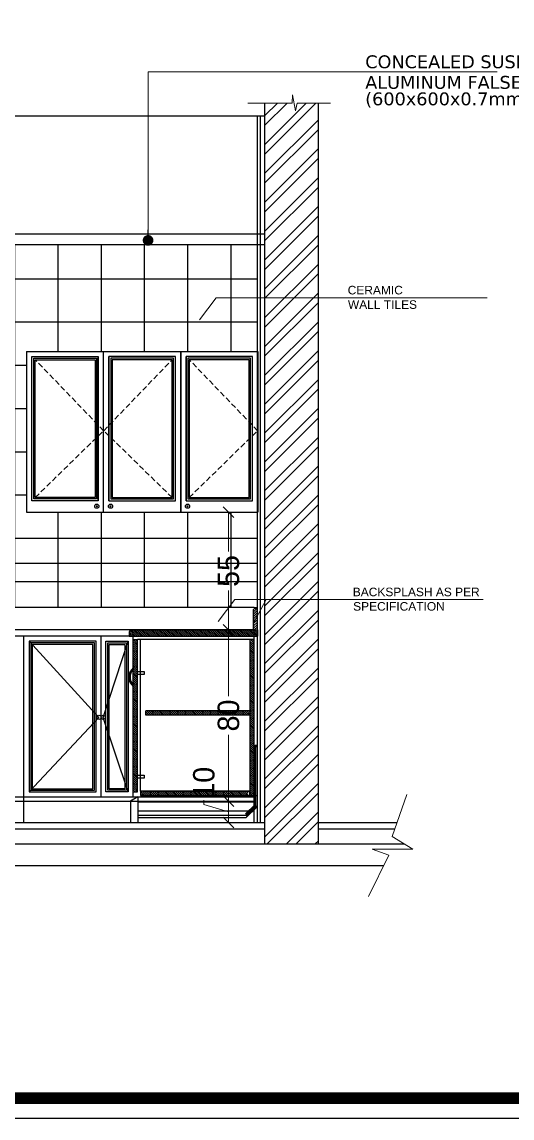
# Model space of a CAD drawing. Header units: centimetres. Extents: x 7997 to 116674, y 1017 to 13844.
# Drawn here: x 53832 to 54061, y 9562 to 10074 of the extents above; entities that cross this region are included whole.
import ezdxf

# ---------------------------------------------------------------- set-up
doc = ezdxf.new("R2010")
doc.units = ezdxf.units.CM
doc.header["$LTSCALE"] = 200
doc.header["$PDMODE"] = 2
doc.linetypes.add('A-106-Typical Floor Plan$0$HIDDEN', pattern=[0.375, 0.25, -0.125])
doc.linetypes.add('HIDDEN', pattern=[0.375, 0.25, -0.125])
for name, color, linetype in [('AEL-LINE-FACADE 1', 1, 'Continuous'), ('AFP-HATCH-TILES', 251, 'Continuous'), ('AFP-KITCHEN-CUPBOARD', 11, 'Continuous'), ('AFP-TOILET FIXTURE', 8, 'Continuous'), ('AFP-WALL  PLASTER', 8, 'Continuous'), ('ASC-KITCHEN-COUNTER', 6, 'Continuous'), ('COL', 1, 'Continuous'), ('DIM', 11, 'Continuous'), ('DIMLINE', 1, 'Continuous'), ('FLOORING', 10, 'Continuous'), ('Section', 7, 'Continuous'), ('STEP', 7, 'Continuous'), ('symbol-sec', 4, 'Continuous'), ('text-description', 3, 'Continuous')]:
    doc.layers.add(name, color=color, linetype=linetype)
for name, color, linetype, lineweight in [('HA', 251, 'Continuous', 0), ('HAT', 8, 'Continuous', 9), ('HATCH', 8, 'Continuous', 5), ('TEXT', 6, 'Continuous', 18), ('WALL', 3, 'Continuous', 25)]:
    doc.layers.add(name, color=color, linetype=linetype, lineweight=lineweight)
doc.styles.add('sheet notes', font='verdana.ttf')
doc.styles.add('Style-Arial', font='arial.ttf')
doc.styles.add('T2', font='')
doc.styles.get('T2').set_extended_font_data('Elisia')
doc.dimstyles.new('NORMAL', dxfattribs={"dimtxt": 18, "dimasz": 5, "dimexe": 5, "dimexo": 5, "dimgap": 1, "dimtad": 0, "dimdec": 0, "dimdsep": 46, "dimtxsty": 'T2', "dimblk1": 'OBLIQUE', "dimblk2": 'OBLIQUE', "dimsah": 1, "dimcen": 0.09, "dimclrd": 4, "dimclre": 4, "dimclrt": 6, "dimadec": 0, "dimazin": 0, "dimtfac": 1, "dimtdec": 0, "dimtofl": 0, "dimtmove": 1, "dimatfit": 2, "dimldrblk": 'OPEN30', "dimfxl": 0, "dimtolj": 1, "dimtzin": 0, "dimlwd": 5, "dimlwe": 5, "dimarcsym": 0})
doc.dimstyles.new('NORMAL-1', dxfattribs={"dimtxt": 10, "dimasz": 5, "dimexe": 5, "dimexo": 5, "dimgap": 1, "dimtad": 0, "dimdec": 0, "dimdsep": 46, "dimtxsty": 'T2', "dimblk1": 'OBLIQUE', "dimblk2": 'OBLIQUE', "dimsah": 1, "dimcen": 0.09, "dimclrd": 4, "dimclre": 4, "dimclrt": 6, "dimadec": 0, "dimazin": 0, "dimtfac": 1, "dimtdec": 0, "dimtofl": 0, "dimtmove": 1, "dimatfit": 3, "dimldrblk": 'OPEN30', "dimfxl": 0, "dimtolj": 1, "dimtzin": 0, "dimlwd": 5, "dimlwe": 5, "dimarcsym": 0})
pattern_1 = [(135, (70869.1518, -15389.9746), (0.449012806, 0.449012806), [])]

# ---------------------------------------------------------------- blocks, each defined once
blk = doc.blocks.new('_OBLIQUE')
at = {"color": 0, "linetype": 'ByBlock'}
blk.add_line((-0.5, -0.5), (0.5, 0.5), dxfattribs=at)
blk = doc.blocks.new('DOT')
at = {"color": 0, "linetype": 'ByBlock'}
blk.add_line((-0.5, 0), (-1, 0), dxfattribs=at)
at = {"color": 0, "linetype": 'ByBlock', "const_width": 0.5}
blk.add_lwpolyline([(-0.25, 0, 1), (0.25, 0, 1)], format="xyb", close=True, dxfattribs=at)
blk = doc.blocks.new('*D1385')
at = {"layer": 'Defpoints', "color": 0, "transparency": 16777216}
for p in [(53940.67, 9710.49, 0), (53928.67, 9700.51), (53940.67, 9700.51, 0)]:
    blk.add_point(p, dxfattribs=at)
at = {"layer": 'HAT', "color": 4, "lineweight": 5, "transparency": 16777216}
for p, q in [((53917.17, 9708.95), (53917.17, 9710.95)), ((53928.67, 9705.5), (53917.17, 9708.95)), ((53935.67, 9710.49), (53923.67, 9710.49)), ((53928.67, 9710.49), (53928.67, 9700.51)), ((53935.67, 9700.51), (53923.67, 9700.51))]:
    blk.add_line(p, q, dxfattribs=at)
at = {"layer": 'HAT', "color": 4, "lineweight": 5, "transparency": 16777216, "xscale": 5, "yscale": 5, "zscale": 5}
for p, rotation in [((53928.67, 9710.49), 90), ((53928.67, 9700.51), 270)]:
    blk.add_blockref('_OBLIQUE', p, dxfattribs=dict(at, rotation=rotation))
at = {"layer": 'HAT', "color": 6, "transparency": 16777216, "insert": (53917.17, 9719.09), "char_height": 10, "attachment_point": 5, "rotation": 90, "style": 'T2'}
blk.add_mtext('\\A1;10', dxfattribs=at)
blk = doc.blocks.new('_Open30')
at = {"color": 0, "linetype": 'ByBlock', "lineweight": -2}
for p, q in [((-1, 0.27), (0, 0)), ((0, 0), (-1, -0.27)), ((0, 0), (-1, 0))]:
    blk.add_line(p, q, dxfattribs=at)
blk = doc.blocks.new('*D1386')
at = {"layer": 'Defpoints', "color": 0, "transparency": 16777216}
for p in [(53928.67, 9790.51), (53935.67, 9790.51, 0), (53935.67, 9710.49)]:
    blk.add_point(p, dxfattribs=at)
at = {"layer": 'HAT', "color": 4, "lineweight": 5, "transparency": 16777216}
for p, q in [((53930.67, 9790.51), (53923.67, 9790.51)), ((53928.67, 9790.51), (53928.67, 9759.6)), ((53928.67, 9710.49), (53928.67, 9741.41)), ((53930.67, 9710.49), (53923.67, 9710.49))]:
    blk.add_line(p, q, dxfattribs=at)
at = {"layer": 'HAT', "color": 4, "lineweight": 5, "transparency": 16777216, "xscale": 5, "yscale": 5, "zscale": 5}
for p, rotation in [((53928.67, 9790.51), 90), ((53928.67, 9710.49), 270)]:
    blk.add_blockref('_OBLIQUE', p, dxfattribs=dict(at, rotation=rotation))
at = {"layer": 'HAT', "color": 6, "transparency": 16777216, "insert": (53928.67, 9750.5), "char_height": 10, "attachment_point": 5, "rotation": 90, "style": 'T2'}
blk.add_mtext('\\A1;80', dxfattribs=at)
blk = doc.blocks.new('*D1387')
at = {"layer": 'Defpoints', "color": 0, "transparency": 16777216}
for p in [(53928.67, 9845.51, 0), (53928.67, 9845.51), (53928.67, 9790.51, 0.01)]:
    blk.add_point(p, dxfattribs=at)
at = {"layer": 'HAT', "color": 4, "lineweight": 5, "transparency": 16777216}
for p, q in [((53928.67, 9845.51), (53928.67, 9827.11)), ((53928.67, 9790.51), (53928.67, 9808.91))]:
    blk.add_line(p, q, dxfattribs=at)
at = {"layer": 'HAT', "color": 4, "lineweight": 5, "transparency": 16777216, "xscale": 5, "yscale": 5, "zscale": 5}
for p, rotation in [((53928.67, 9845.51), 90), ((53928.67, 9790.51), 270)]:
    blk.add_blockref('_OBLIQUE', p, dxfattribs=dict(at, rotation=rotation))
at = {"layer": 'HAT', "color": 6, "transparency": 16777216, "insert": (53928.67, 9818.01), "char_height": 10, "attachment_point": 5, "rotation": 90, "style": 'T2'}
blk.add_mtext('\\A1;55', dxfattribs=at)
blk = doc.blocks.new('08-TITLE SHEET-selattin', base_point=(45714.8, -203081.4))
at = {"color": 0}
blk.add_lwpolyline([(51244.8, -203081.4), (45714.8, -203081.4), (45714.8, -206921.4), (51244.8, -206921.4)], close=True, dxfattribs=at)
at = {"color": 0, "linetype": 'ByBlock', "const_width": 17}
blk.add_lwpolyline([(45744.3, -206891.9), (51215.3, -206891.9), (51215.3, -203110.8), (45744.3, -203110.8)], close=True, dxfattribs=at)
at = {"layer": 'HA', "ltscale": 1.2}
blk.add_lwpolyline([(45714.8, -203081.4), (51244.8, -203081.4), (51244.8, -206921.4), (45714.8, -206921.4)], close=True, dxfattribs=at)

msp = doc.modelspace()

# ---------------------------------------------------------------- hatches: boundary and pattern name
at = {"layer": 'AFP-HATCH-TILES'}
h = msp.add_hatch(dxfattribs=at)
h.set_pattern_fill('_USER', color=251, scale=20.2, angle=180, style=0, double=1, pattern_type=0)
h.set_pattern_definition([(180, (2945.04, -2428.1), (-2e-15, -20.2), []), (270, (2945.04, -2428.1), (20.2, -4e-15), [])])
h.paths.add_polyline_path([(53579.9587, 9800.91), (53942.1719, 9800.91), (53942.1719, 9845.5101), (53834.3223, 9845.5101), (53834.3223, 9865.5098), (53744.7664, 9865.5098), (53744.7664, 9845.5098), (53579.9587, 9845.5098)])
edge = h.paths.add_edge_path()
edge.add_line((53801.572, 9871.9065), (53797.6563, 9867.2781))
edge.add_line((53797.6563, 9867.2781), (53771.895, 9867.4078))
edge.add_line((53771.895, 9867.4078), (53768.0261, 9872.0753))
edge.add_arc((53784.2653, 9765.9215), 107.3888, 80.725817, 98.697554, ccw=False)
edge = h.paths.add_edge_path()
edge.add_arc((53784.3367, 9780.1042), 94.4064, 99.412921, 114.780805)
edge.add_line((53744.7664, 9865.8174), (53744.7664, 9920.51))
edge.add_line((53744.7664, 9920.51), (53514.1719, 9920.51))
edge.add_line((53514.1719, 9920.51), (53514.1719, 9970.5425))
edge.add_line((53514.1719, 9970.5425), (53769.113, 9970.5233))
edge.add_line((53769.113, 9970.5233), (53768.8967, 9873.2394))
edge = h.paths.add_edge_path()
edge.add_arc((53784.3367, 9780.1042), 94.4064, 64.777521, 80.013823)
edge.add_line((53800.7077, 9873.0802), (53800.9241, 9970.5209))
edge.add_line((53800.9241, 9970.5209), (53942.1719, 9970.5103))
edge.add_line((53942.1719, 9970.5103), (53942.1719, 9920.51))
edge.add_line((53942.1719, 9920.51), (53834.3223, 9920.51))
edge.add_line((53834.3223, 9920.51), (53834.3223, 9865.5098))
edge.add_line((53834.3223, 9865.5098), (53824.5665, 9865.5098))
edge = h.paths.add_edge_path()
edge.add_arc((53784.2653, 9765.9215), 107.3888, 68.027387, 78.708658)
edge.add_arc((53784.3367, 9780.1042), 93.5058, 77.049737, 79.332203)
edge.add_line((53801.6459, 9871.9939), (53801.572, 9871.9065))
edge.add_arc((53784.2653, 9765.9215), 107.3888, 80.725817, 100.714713)
edge.add_arc((53784.3367, 9780.1042), 93.5058, 102.373634, 114.0243)
edge.add_line((53746.2682, 9865.5098), (53824.4462, 9865.5098))
at = {"layer": 'HAT'}
h = msp.add_hatch(dxfattribs=at)
h.set_pattern_fill('ANSI32', color=8)
h.set_pattern_definition([(45, (21698.614, -7277.734), (-6.735192, 6.735192), []), (45, (21703.104, -7277.734), (-6.735192, 6.735192), [])])
h.paths.add_polyline_path([(53970.6719, 10036.5324), (53960.6894, 10036.5324), (53960.0263, 10032.9714), (53958.5755, 10040.3834), (53958.3755, 10036.5652), (53945.6719, 10036.5652), (53945.6719, 9690.51), (53970.6719, 9690.51)])
h = msp.add_hatch(dxfattribs=at)
h.set_pattern_fill('ANGLE', color=8)
h.set_pattern_definition([(0, (2945.04, -2428.101), (0, 6.985), [5.08, -1.905]), (90, (2945.04, -2428.101), (-6.985, 4e-16), [5.08, -1.905])])
h.paths.add_polyline_path([(53943.6719, 9970.5102), (53514.1719, 9970.5425), (53514.1719, 9712.5101), (53516.4215, 9712.5101), (53516.4215, 9920.5098), (53579.9587, 9920.5098), (53579.9587, 9790.51), (53883.5798, 9790.51, 0.41776632), (53882.1719, 9789.01), (53882.1719, 9787.51), (53940.6719, 9787.51), (53940.6719, 9736.5723), (53941.9357, 9736.5723), (53941.9357, 9708.331), (53941.9357, 9707.7311), (53940.6719, 9706.5142), (53940.6719, 9700.5104), (53943.6719, 9700.5102)], flags=17)
h.paths.add_polyline_path([(53907.1719, 9845.5098), (53908.9719, 9845.5098), (53908.9719, 9845.5101), (53907.1719, 9845.5101)], flags=0)
h.paths.add_polyline_path([(53870.3149, 9883.389), (53870.3361, 9883.4511), (53870.3149, 9883.468)], flags=0)
h.paths.add_polyline_path([(53824.7664, 9865.5098), (53744.7664, 9865.5098), (53744.7664, 9845.5102), (53744.7664, 9845.5098), (53582.3466, 9845.5098), (53582.3466, 9920.5098), (53744.7664, 9920.5103), (53744.7664, 9895.5098), (53824.7664, 9895.5098)], flags=0)
h.paths.add_polyline_path([(53909.1719, 9920.51), (53910.9719, 9920.51), (53942.1719, 9920.51), (53942.1719, 9918.51), (53942.1719, 9912.76), (53940.1719, 9912.76), (53940.1719, 9918.51), (53939.5719, 9918.51), (53939.5719, 9847.5101), (53940.1719, 9847.5101), (53940.1719, 9855.0101), (53942.1719, 9855.0101), (53942.1719, 9847.5101), (53942.1719, 9845.5101), (53909.1719, 9845.5101), (53909.1719, 9847.5101), (53939.5719, 9847.5101), (53939.5719, 9918.51), (53910.9719, 9918.51), (53910.9719, 9914.51), (53909.3625, 9914.51), (53909.3625, 9912.528), (53912.1101, 9912.528), (53912.1101, 9914.4033), (53913.6461, 9914.4033), (53913.6461, 9912.528), (53914.5641, 9912.528), (53914.5641, 9910.9921), (53913.6461, 9910.9921), (53913.6461, 9909.1167), (53912.1101, 9909.1167), (53912.1101, 9910.9921), (53909.3625, 9910.9921), (53909.3625, 9910.26), (53908.4719, 9910.26), (53908.4719, 9913.26), (53909.3625, 9913.26), (53909.3625, 9914.4033), (53909.1399, 9914.4033), (53909.1719, 9914.51)], flags=0)
h.paths.add_polyline_path([(53868.072, 9848.2533, -1), (53866.128, 9848.2533, -1)], flags=0)
h.paths.add_polyline_path([(53913.0195, 9913.3243), (53912.8781, 9913.4657), (53912.7367, 9913.3243, -2.41421356)], flags=0)
h.paths.add_polyline_path([(53913.0195, 9909.913), (53912.8781, 9910.0544), (53912.7367, 9909.913, -2.41421356)], flags=0)
h.paths.add_polyline_path([(53874.5018, 9848.2533, -1), (53872.5578, 9848.2533, -1)], flags=0)
h.paths.add_polyline_path([(53912.6719, 9886.31), (53913.6719, 9886.31), (53938.5719, 9886.31), (53938.5719, 9884.51), (53913.6719, 9884.51), (53912.6719, 9884.51)], flags=0)
h.paths.add_polyline_path([(53708.3484, 9848.2532, -1), (53706.4044, 9848.2532, -1)], flags=0)
h.paths.add_polyline_path([(53701.9186, 9848.2532, -1), (53699.9746, 9848.2532, -1)], flags=0)
h.paths.add_polyline_path([(53909.3625, 9860.8144), (53912.1101, 9860.8144), (53912.1101, 9862.6897), (53913.6461, 9862.6897), (53913.6461, 9860.8144), (53914.5641, 9860.8144), (53914.5641, 9859.2784), (53913.6461, 9859.2784), (53913.6461, 9857.4031), (53912.1101, 9857.4031), (53912.1101, 9859.2784), (53909.3625, 9859.2784), (53909.3625, 9858.5464), (53908.4719, 9858.5464), (53908.4719, 9861.5464), (53909.3625, 9861.5464)], flags=0)
h.paths.add_polyline_path([(53913.0195, 9861.6106), (53912.8781, 9861.752), (53912.7367, 9861.6106, -2.41421356)], flags=0)
h.paths.add_polyline_path([(53902.3352, 9848.2274, 1), (53903.5437, 9848.2274, 1)], flags=0)
h.paths.add_polyline_path([(53903.6894, 9848.2274, -1), (53902.1894, 9848.2274, -1)], flags=0)
h.paths.add_polyline_path([(53913.0195, 9858.1993), (53912.8781, 9858.3408), (53912.7367, 9858.1993, -2.41421356)], flags=0)
h.paths.add_polyline_path([(53940.1719, 9799.9057), (53940.7762, 9800.51), (53942.1719, 9800.51), (53942.1719, 9790.51), (53940.1719, 9790.51)], flags=0)
h.paths.add_polyline_path([(53625.1945, 9848.2532, -1), (53627.1385, 9848.2532, -1)], flags=0)
h.paths.add_polyline_path([(53618.7647, 9848.2532, -1), (53620.7087, 9848.2532, -1)], flags=0)
h.paths.add_polyline_path([(53943.6719, 9970.5102), (53514.1719, 9970.5425), (53514.1719, 9712.5101), (53516.4215, 9712.5101), (53516.4215, 9920.5098), (53579.9587, 9920.5098), (53579.9587, 9790.51), (53884.4232, 9790.51), (53940.6719, 9790.51), (53942.1719, 9790.51), (53942.1719, 9787.51), (53940.6719, 9787.51), (53940.6719, 9736.5723), (53941.9357, 9736.5723), (53941.9357, 9708.331), (53941.9357, 9707.7311), (53940.6719, 9706.5142), (53940.6719, 9700.5104), (53943.6719, 9700.5102)], flags=17)
at = {"layer": 'HATCH'}
h = msp.add_hatch(dxfattribs=at)
h.set_pattern_fill('ANSI31', color=256, scale=0.2, style=0, double=1)
h.set_pattern_definition(pattern_1)
edge = h.paths.add_edge_path()
edge.add_line((53882.1719, 9787.51), (53942.1719, 9787.51))
edge.add_line((53942.1719, 9787.51), (53942.1719, 9790.51))
edge.add_line((53942.1719, 9790.51), (53883.5788, 9790.51))
edge.add_arc((53883.6168, 9789.0645), 1.446, 91.506814, 182.160474)
edge.add_line((53882.1719, 9789.01), (53882.1719, 9787.51))
h = msp.add_hatch(dxfattribs=at)
h.set_pattern_fill('ANSI31', color=256, scale=0.2, style=0, double=1)
h.set_pattern_definition(pattern_1)
h.paths.add_polyline_path([(53884.1719, 9785.648), (53886.1719, 9785.648), (53886.1719, 9714.8125), (53884.1719, 9714.8125)])
h = msp.add_hatch(dxfattribs=at)
h.set_pattern_fill('ANSI31', color=256, scale=0.2, style=0, double=1)
h.set_pattern_definition(pattern_1)
h.paths.add_polyline_path([(53938.6719, 9785.648), (53940.6719, 9785.648), (53940.6719, 9713.1997), (53938.6719, 9713.1997)])
h = msp.add_hatch(dxfattribs=at)
h.set_pattern_fill('ANSI31', color=256, scale=0.2, style=0, double=1)
h.set_pattern_definition(pattern_1)
h.paths.add_polyline_path([(53890.0873, 9750.62), (53890.0873, 9752.62), (53938.6719, 9752.62), (53938.6719, 9750.62)])
h = msp.add_hatch(dxfattribs=at)
h.set_pattern_fill('ANSI31', color=256, scale=0.2, style=0, double=1)
h.set_pattern_definition(pattern_1)
h.paths.add_polyline_path([(53887.5188, 9713.11), (53887.5188, 9715.11), (53937.8437, 9715.11), (53937.8437, 9713.11)])

# ---------------------------------------------------------------- linework, layer by layer
at = {"linetype": 'Continuous'}
msp.add_lwpolyline([(53386.8978, 9562.4841), (55128.8478, 9562.4841), (55128.8478, 10772.0841), (53386.8978, 10772.0841)], close=True, dxfattribs=at)
at = {"layer": 'AEL-LINE-FACADE 1'}
for centre, radius in [((53867.1, 9848.2533, 7.9016), 0.972), ((53867.1, 9848.2533, 7.9016), 0.25), ((53873.5298, 9848.2533, 7.9016), 0.972), ((53873.5298, 9848.2533, 7.9016), 0.25), ((53909.5224, 9848.2535, 7.89), 0.972), ((53909.5224, 9848.2535, 7.89), 0.25)]:
    msp.add_circle(centre, radius, dxfattribs=at)
at = {"layer": 'AFP-HATCH-TILES', "color": 251}
for p, q in [((53942.1719, 9700.51, 0), (53942.1719, 10030.51, 0)), ((53579.9587, 9821.71, 0), (53942.1719, 9821.71, 0))]:
    msp.add_line(p, q, dxfattribs=at)
at = {"layer": 'AFP-HATCH-TILES', "color": 2}
msp.add_line((53940.6719, 9800.91, 0.0056), (53579.9587, 9800.91, 0.0056), dxfattribs=at)
at = {"layer": 'AFP-HATCH-TILES'}
for p, q in [((53940.9988, 9790.51, 0.0109), (53579.9587, 9790.51, 0.0111)), ((53940.6719, 9700.51, 0.0057), (53940.6719, 9790.51, 0.0057))]:
    msp.add_line(p, q, dxfattribs=at)
at = {"layer": 'AFP-KITCHEN-CUPBOARD', "linetype": 'HIDDEN', "ltscale": 150}
for p, q in [((53868.1367, 9749.6411, -0.0231), (53835.467, 9785.223, 0.0105)), ((53870.0807, 9749.6411, -0.0231), (53881.7771, 9785.223, 0.0189)), ((53835.467, 9714.8081, -0.0003), (53868.1367, 9749.6411, -0.0231)), ((53881.7771, 9714.8081, 0.0081), (53870.0807, 9749.6411, -0.0231))]:
    msp.add_line(p, q, dxfattribs=at)
at = {"layer": 'AFP-TOILET FIXTURE', "elevation": 0.0002}
for points in [[(53886.1719, 9771.13), (53889.1719, 9771.13), (53889.1719, 9769.668), (53886.1719, 9769.668)], [(53886.1719, 9722.628), (53889.1719, 9722.628), (53889.1719, 9721.166), (53886.1719, 9721.166)]]:
    msp.add_lwpolyline(points, close=True, dxfattribs=at)
at = {"layer": 'AFP-TOILET FIXTURE'}
for radius, start, end in [(5.485, 127.980951, 232.019049), (4.9176, 133.34643, 226.65357)]:
    msp.add_arc((53887.5473, 9768.4064, 0.0002), radius, start, end, dxfattribs=at)
at = {"layer": 'AFP-WALL  PLASTER'}
msp.add_line((53943.6719, 9700.51, 0), (53943.6719, 10030.51, 0), dxfattribs=at)
at = {"layer": 'ASC-KITCHEN-COUNTER'}
for p, q in [((53834.3223, 9920.5103, -0.001), (53942.1719, 9920.5107, -0.0043)), ((53834.3223, 9920.5103, -0.0218), (53834.3223, 9845.5101, -0.0218)), ((53836.8176, 9918.1833, 7.89), (53867.8196, 9918.1832, 7.9016)), ((53836.8176, 9850.8086, -0.0218), (53836.8176, 9918.1833, 7.89)), ((53837.6509, 9917.35, 7.89), (53866.9862, 9917.3499, 7.9016)), ((53837.6509, 9851.6419, -0.0218), (53837.6509, 9917.35, 7.89)), ((53838.3176, 9916.6833, 7.89), (53866.3196, 9916.6832, 7.9016)), ((53838.3176, 9852.3086, -0.0218), (53838.3176, 9916.6833, 7.89)), ((53866.3196, 9916.6832, 7.9016), (53866.3196, 9852.3085, -0.0102)), ((53866.9862, 9917.3499, 7.9016), (53866.9862, 9851.6418, -0.0102)), ((53867.8196, 9918.1832, 7.9016), (53867.8196, 9850.8085, -0.0102)), ((53867.8196, 9850.8085, -0.0102), (53867.8196, 9918.1832, 7.9016)), ((53870.3149, 9845.5103, -0.0102), (53870.3149, 9920.5103, -0.0102)), ((53870.3149, 9845.5103, -0.0102), (53870.3149, 9920.5103, -0.0102)), ((53903.8122, 9918.1833, 7.89), (53872.8102, 9918.1832, 7.9016)), ((53872.8102, 9918.1832, 7.9016), (53872.8102, 9850.8085, -0.0102)), ((53872.8102, 9850.8085, -0.0102), (53872.8102, 9918.1832, 7.9016)), ((53902.9789, 9917.35, 7.89), (53873.6436, 9917.3499, 7.9016)), ((53873.6436, 9917.3499, 7.9016), (53873.6436, 9851.6418, -0.0102)), ((53902.3122, 9916.6833, 7.89), (53874.3102, 9916.6832, 7.9016)), ((53874.3102, 9916.6832, 7.9016), (53874.3102, 9852.3085, -0.0102)), ((53902.3122, 9852.3086, -0.0218), (53902.3122, 9916.6833, 7.89)), ((53902.9789, 9851.6419, -0.0218), (53902.9789, 9917.35, 7.89)), ((53903.8122, 9850.8086, -0.0218), (53903.8122, 9918.1833, 7.89)), ((53906.3076, 9845.5105, -0.0218), (53906.3076, 9920.5105, -0.0218)), ((53906.3076, 9845.5105, -0.0218), (53906.3076, 9920.5105, -0.0218)), ((53906.3076, 9920.5103, -0.0218), (53906.3076, 9845.5101, -0.0218)), ((53939.8049, 9918.1836, 7.8784), (53908.8029, 9918.1835, 7.89)), ((53908.8029, 9918.1835, 7.89), (53908.8029, 9850.8088, -0.0218)), ((53908.8029, 9850.8088, -0.0218), (53908.8029, 9918.1835, 7.89)), ((53938.9715, 9917.3502, 7.8784), (53909.6362, 9917.3501, 7.89)), ((53909.6362, 9917.3501, 7.89), (53909.6362, 9851.6421, -0.0218)), ((53938.3049, 9916.6836, 7.8784), (53910.3029, 9916.6835, 7.89)), ((53910.3029, 9916.6835, 7.89), (53910.3029, 9852.3088, -0.0218)), ((53938.3049, 9852.3089, -0.0334), (53938.3049, 9916.6836, 7.8784)), ((53938.9715, 9851.6422, -0.0334), (53938.9715, 9917.3502, 7.8784)), ((53939.8049, 9850.8089, -0.0334), (53939.8049, 9918.1836, 7.8784)), ((53942.3002, 9920.5105, -0.0334), (53942.3002, 9845.5103, -0.0334)), ((53867.8196, 9850.8085, -0.0102), (53836.8176, 9850.8086, -0.0218)), ((53866.9862, 9851.6418, -0.0102), (53837.6509, 9851.6419, -0.0218)), ((53866.3196, 9852.3085, -0.0102), (53838.3176, 9852.3086, -0.0218)), ((53872.8102, 9850.8085, -0.0102), (53903.8122, 9850.8086, -0.0218)), ((53873.6436, 9851.6418, -0.0102), (53902.9789, 9851.6419, -0.0218)), ((53874.3102, 9852.3085, -0.0102), (53902.3122, 9852.3086, -0.0218)), ((53908.8029, 9850.8088, -0.0218), (53939.8049, 9850.8089, -0.0334)), ((53909.6362, 9851.6421, -0.0218), (53938.9715, 9851.6422, -0.0334)), ((53910.3029, 9852.3088, -0.0218), (53938.3049, 9852.3089, -0.0334)), ((53834.3223, 9845.5101, -0.0218), (53942.1719, 9845.5101, 0.0056)), ((53882.1719, 9789.01, 0.0002), (53882.1719, 9787.51, 0.0002)), ((53883.5788, 9790.51, 0.0002), (53942.1719, 9790.51, 0.0002)), ((53942.1719, 9790.51, 0.0002), (53942.1719, 9787.51, 0.0057)), ((53866.8217, 9785.223, -0.0178), (53835.467, 9785.223, 0.0105)), ((53835.467, 9785.223, 0.0105), (53835.467, 9714.8081, -0.0003)), ((53865.9883, 9784.3897, -0.0178), (53836.3004, 9784.3897, 0.0105)), ((53836.3004, 9784.3897, 0.0105), (53836.3004, 9715.6414, -0.0003)), ((53865.3217, 9783.723, -0.0178), (53836.967, 9783.723, 0.0105)), ((53836.967, 9783.723, 0.0105), (53836.967, 9716.3081, -0.0003)), ((53865.3217, 9716.2971, -0.0284), (53865.3217, 9783.723, -0.0178)), ((53865.9883, 9715.6304, -0.0284), (53865.9883, 9784.3897, -0.0178)), ((53866.8217, 9714.7971, -0.0284), (53866.8217, 9785.223, -0.0178)), ((53871.3957, 9785.223, -0.0178), (53881.7771, 9785.223, 0.0189)), ((53871.3957, 9714.7971, -0.0284), (53871.3957, 9785.223, -0.0178)), ((53872.229, 9784.3897, -0.0178), (53880.9438, 9784.3897, 0.0189)), ((53872.229, 9715.6304, -0.0284), (53872.229, 9784.3897, -0.0178)), ((53872.8957, 9783.723, -0.0178), (53880.2771, 9783.723, 0.0189)), ((53872.8957, 9716.2971, -0.0284), (53872.8957, 9783.723, -0.0178)), ((53880.2771, 9783.723, 0.0189), (53880.2771, 9716.3081, 0.0081)), ((53880.9438, 9784.3897, 0.0189), (53880.9438, 9715.6414, 0.0081)), ((53881.7771, 9785.223, 0.0189), (53881.7771, 9714.8081, 0.0081)), ((53431.1719, 9712.5101, 0), (53940.6719, 9712.5101, 0.0029)), ((53835.467, 9714.8081, -0.0003), (53866.8217, 9714.7971, -0.0284)), ((53836.3004, 9715.6414, -0.0003), (53865.9883, 9715.6304, -0.0284)), ((53836.967, 9716.3081, -0.0003), (53865.3217, 9716.2971, -0.0284)), ((53881.7771, 9714.8081, 0.0081), (53871.3957, 9714.7971, -0.0284)), ((53880.9438, 9715.6414, 0.0081), (53872.229, 9715.6304, -0.0284)), ((53880.2771, 9716.3081, 0.0081), (53872.8957, 9716.2971, -0.0284)), ((53431.1719, 9710.4925, 0.0046), (53940.6719, 9710.4925, -0.0014))]:
    msp.add_line(p, q, dxfattribs=at)
at = {"layer": 'ASC-KITCHEN-COUNTER', "color": 3}
for p, q in [((53884.4232, 9790.51, 0.0108), (53579.9587, 9790.51, 0.0075)), ((53882.1719, 9787.51, 0.0108), (53579.9587, 9787.51, 0.0075)), ((53833.0723, 9712.5101, 0.0042), (53833.0723, 9787.51, 0)), ((53869.1087, 9712.5101, -0.0191), (53869.1087, 9787.51, -0.0233))]:
    msp.add_line(p, q, dxfattribs=at)
at = {"layer": 'ASC-KITCHEN-COUNTER', "elevation": 0}
msp.add_lwpolyline([(53942.1719, 9800.51), (53941.1719, 9800.51, 0.41421356), (53940.1719, 9799.51), (53940.1719, 9790.51), (53942.1719, 9790.51)], format="xyb", close=True, dxfattribs=at)
at = {"layer": 'ASC-KITCHEN-COUNTER'}
for centre in [(53868.1367, 9749.6411, -0.0231), (53870.0807, 9749.6411, -0.0231)]:
    msp.add_circle(centre, 0.972, dxfattribs=at)
msp.add_arc((53883.6168, 9789.0645, 0.0002), 1.446, 91.506815, 182.160475, dxfattribs=at)
at = {"layer": 'COL'}
for p, q in [((53435.5567, 9690.5428, 0), (54010.787, 9690.51, 0)), ((53445.1638, 9680.5428, 0), (54001.1799, 9680.51, 0))]:
    msp.add_line(p, q, dxfattribs=at)
at = {"layer": 'DIMLINE'}
for p, q in [((53886.2188, 9710.2243, 0.0055), (53941.125, 9710.2243, 0.0055)), ((53886.2188, 9705.9817, 0.0055), (53938.6888, 9705.9817, 0.0055))]:
    msp.add_line(p, q, dxfattribs=at)
at = {"layer": 'FLOORING'}
for p, q in [((53942.1719, 9791.11, 0.0002), (53942.1719, 9792.01, 0.0002)), ((53941.125, 9736.5723, 0.0002), (53941.9357, 9736.5723, 0.0002)), ((53941.125, 9736.5723, 0.0002), (53941.125, 9708.9272, 0.0002)), ((53941.125, 9735.9723, 0.0055), (53941.9357, 9735.9723, 0.0055)), ((53941.125, 9735.9723, 0.0055), (53941.125, 9708.3272, 0.0055)), ((53941.9357, 9736.5723, 0.0002), (53941.9357, 9708.331, 0.0002)), ((53941.9357, 9735.9723, 0.0055), (53941.9357, 9707.7311, 0.0055)), ((53936.6191, 9704.589, 0.0002), (53941.125, 9708.9272, 0.0002)), ((53936.6191, 9703.989, 0.0055), (53941.125, 9708.3272, 0.0055)), ((53936.945, 9703.5259, 0.0002), (53941.9357, 9708.331, 0.0002)), ((53936.945, 9702.926, 0.0055), (53941.9357, 9707.7311, 0.0055)), ((53886.2188, 9703.989, 0.0055), (53936.6191, 9703.989, 0.0055)), ((53886.2188, 9702.926, 0.0055), (53936.945, 9702.926, 0.0055))]:
    msp.add_line(p, q, dxfattribs=at)
at = {"layer": 'HAT', "elevation": 0}
for points in [[(53937.6143, 10036.5652), (53958.3755, 10036.5652), (53958.5755, 10040.3834), (53960.0263, 10032.9714), (53960.6894, 10036.5324), (53976.2662, 10036.5324)], [(54012.0483, 9713.6114), (54005.1519, 9694.0485), (54014.7346, 9688.0312), (53995.7517, 9688.0312), (54003.5092, 9685.296), (53994.0728, 9665.9071)]]:
    msp.add_lwpolyline(points, dxfattribs=at)
at = {"layer": 'HAT', "elevation": 0.0056}
msp.add_lwpolyline([(53579.9587, 9800.91), (53942.1719, 9800.91), (53942.1719, 9845.5101), (53834.3223, 9845.5103), (53834.2061, 9853.4711), (53744.6503, 9853.4708), (53744.7664, 9845.5098), (53579.9587, 9845.5098)], close=True, dxfattribs=at)
at = {"layer": 'HATCH'}
for p, q in [((53940.1719, 9798.8008, 0.0002), (53941.8811, 9800.51, 0.0002)), ((53940.1719, 9797.696, 0.0002), (53942.1719, 9799.696, 0.0002)), ((53940.3599, 9800.0937, 0.0002), (53940.5882, 9800.322, 0.0002)), ((53940.1719, 9796.5911, 0.0002), (53942.1719, 9798.5911, 0.0002)), ((53940.1719, 9795.4863, 0.0002), (53942.1719, 9797.4863, 0.0002)), ((53940.1719, 9794.3814, 0.0002), (53942.1719, 9796.3814, 0.0002)), ((53940.1719, 9793.2765, 0.0002), (53942.1719, 9795.2765, 0.0002)), ((53940.1719, 9792.1717, 0.0002), (53942.1719, 9794.1717, 0.0002)), ((53940.1719, 9791.0668, 0.0002), (53942.1719, 9793.0668, 0.0002)), ((53940.7199, 9790.51, 0.0002), (53942.1719, 9791.962, 0.0002)), ((53941.8247, 9790.51, 0.0002), (53942.1719, 9790.8571, 0.0002))]:
    msp.add_line(p, q, dxfattribs=at)
at = {"layer": 'Section'}
for p, q in [((53884.1719, 9786.048, 0.0002), (53886.1719, 9786.048, 0.0002)), ((53884.1719, 9786.048, 0.0002), (53886.1719, 9786.048, 0.0002)), ((53884.1719, 9714.8125, 0.0002), (53886.1719, 9714.8125, 0.0002))]:
    msp.add_line(p, q, dxfattribs=at)
at = {"layer": 'STEP'}
for p, q in [((53510.6719, 10030.5428, 0), (53945.6719, 10030.51, 0)), ((53510.6719, 9975.5428, 0), (53945.6719, 9975.51, 0)), ((53510.6719, 9970.5428, 0), (53945.6719, 9970.51, 0)), ((53510.6719, 9700.5428, 0), (53945.6719, 9700.51, 0)), ((53510.6719, 9697.5428, 0), (53945.6719, 9697.51, 0)), ((53970.6719, 9700.51, 0), (54007.4297, 9700.51, 0)), ((53970.6719, 9697.51, 0), (54006.3722, 9697.51, 0))]:
    msp.add_line(p, q, dxfattribs=at)
at = {"layer": 'symbol-sec'}
for p, q in [((53884.3179, 9790.51, 0.0057), (53940.6719, 9790.51, 0.0057)), ((53833.0723, 9700.5185, 0), (53833.0723, 9787.5185, -0.0048)), ((53833.0723, 9712.5185, -0.0015), (53833.0723, 9787.5185, -0.0057)), ((53882.1719, 9787.51, 0.0057), (53942.1719, 9787.51, 0.0057)), ((53884.1719, 9712.5101, 0.0046), (53884.1719, 9787.51, 0.0004)), ((53884.1719, 9786.048, 0.0002), (53886.1719, 9786.048, 0.0002)), ((53884.1719, 9714.8125, 0.0002), (53884.1719, 9786.048, 0.0002)), ((53938.6719, 9786.048, 0.0002), (53886.1719, 9786.048, 0.0002)), ((53886.1719, 9714.8125, 0.0002), (53886.1719, 9786.048, 0.0002)), ((53887.5188, 9715.11, 0.0002), (53887.5188, 9786.048, 0.0002)), ((53938.6719, 9752.62, 0.0002), (53890.0873, 9752.62, 0.0002)), ((53890.0873, 9750.62, 0.0002), (53890.0873, 9752.62, 0.0002)), ((53938.6719, 9750.62, 0.0002), (53890.0873, 9750.62, 0.0002)), ((53884.1719, 9714.8125, 0.0002), (53886.1719, 9714.8125, 0.0002)), ((53887.5188, 9715.11, 0.0002), (53887.5188, 9713.11, 0.0002)), ((53888.5188, 9715.11, 0.0002), (53938.5719, 9715.11, 0.0002)), ((53888.5188, 9713.11, 0.0002), (53941.925, 9713.11, 0.0002)), ((53888.5188, 9713.11, 0.0002), (53938.5719, 9713.11, 0.0002)), ((53938.5719, 9715.11, 0.0002), (53938.5719, 9713.11, 0.0002))]:
    msp.add_line(p, q, dxfattribs=at)
at = {"layer": 'symbol-sec', "elevation": 0.0002}
for points in [[(53940.6719, 9786.048), (53938.6719, 9786.048), (53938.6719, 9713.1997), (53940.6719, 9713.1997)], [(53938.5719, 9715.11), (53887.5188, 9715.11), (53887.5188, 9713.11), (53938.5719, 9713.11)]]:
    msp.add_lwpolyline(points, close=True, dxfattribs=at)
at = {"layer": 'TEXT', "elevation": 0}
for points in [[(53915.0742, 9935.3119), (53922.8629, 9945.6056), (54049.551, 9945.6056)], [(53923.8198, 9794.3562), (53931.6085, 9804.65), (54047.6144, 9804.65)], [(53940.1719, 9793.2765), (53946.241, 9804.65), (54047.6144, 9804.65)]]:
    msp.add_lwpolyline(points, dxfattribs=at)
at = {"layer": 'text-description'}
for p, q in [((53886.2188, 9712.51, 0.0055), (53882.8719, 9710.4925, 0.0055)), ((53886.2188, 9712.51, 0.0055), (53886.2188, 9700.51, 0.0055)), ((53882.8719, 9710.4925, 0.0055), (53882.8719, 9700.51, 0.0055))]:
    msp.add_line(p, q, dxfattribs=at)
at = {"layer": 'WALL'}
for p, q in [((53945.6719, 9690.51, 0), (53945.6719, 10036.5652, 0)), ((53970.6719, 9690.51, 0), (53970.6719, 10036.5324, 0))]:
    msp.add_line(p, q, dxfattribs=at)
at = {"layer": 'WALL', "color": 8, "linetype": 'A-106-Typical Floor Plan$0$HIDDEN', "ltscale": 0.05}
for p, q in [((53870.2778, 9883.4977, 7.9016), (53838.3176, 9916.6833, 7.89)), ((53870.352, 9883.4977, 7.9016), (53902.3122, 9916.6833, 7.89)), ((53942.2631, 9883.4979, 7.89), (53910.3029, 9916.6836, 7.8784)), ((53838.3176, 9852.3086, -0.0218), (53870.2778, 9883.4977, 7.9016)), ((53902.3122, 9852.3086, -0.0218), (53870.352, 9883.4977, 7.9016)), ((53910.3029, 9852.3089, -0.0334), (53942.2631, 9883.4979, 7.89))]:
    msp.add_line(p, q, dxfattribs=at)

# ---------------------------------------------------------------- block references
at = {"layer": 'DIM', "color": 0, "linetype": 'Continuous', "xscale": 0.3149999999999982, "yscale": 0.3149999999999982, "zscale": 0.3149999999999982}
msp.add_blockref('08-TITLE SHEET-selattin', (53386.8978, 10772.0841), dxfattribs=at)

# ---------------------------------------------------------------- texts
at = {"layer": 'TEXT'}
for s, height, style, p in [('CONCEALED SUSPENSION', 6.013696, 'sheet notes', (53992.5484, 10052.8178, 0)), ('ALUMINUM FALSE CEILING', 6.013696, 'sheet notes', (53992.5484, 10043.1989, 0)), ('(600x600x0.7mm) AS PER SPACS.', 6.013696, 'sheet notes', (53992.5484, 10035.5024, 0)), ('CERAMIC', 4, 'Style-Arial', (53984.3709, 9947.1689, -0.0027)), ('WALL TILES', 4, 'Style-Arial', (53984.4664, 9940.434, -0.0027)), ('BACKSPLASH AS PER', 4, 'Style-Arial', (53986.7424, 9806.2132, -0.0027)), ('SPECIFICATION', 4, 'Style-Arial', (53986.9006, 9799.4756, -0.0027))]:
    msp.add_text(s, height=height, dxfattribs=dict(at, style=style)).set_placement(p)

# ---------------------------------------------------------------- dimensions: what is measured, and where the dimension line sits
at = {"layer": 'HAT'}
for base, p1, p2, picture, middle in [((53928.6742, 9845.5101, 0), (53928.6742, 9790.51, 0.0109), (53928.6742, 9845.5101, 0.0022), '*D1387', (53928.6742, 9818.0101, 0)), ((53928.6742, 9790.51, 0), (53935.6719, 9710.4925, 0), (53935.6719, 9790.51, 0.0002), '*D1386', (53928.6742, 9750.5013, 0)), ((53928.6742, 9700.5104, 0), (53940.6719, 9710.4925, -0.0014), (53940.6711, 9700.5104, 0), '*D1385', (53917.1742, 9711.9515, 0))]:
    dim = msp.add_linear_dim(base=base, p1=p1, p2=p2, angle=90, dimstyle='NORMAL-1', dxfattribs=at)
    dim.commit()
    dim.dimension.update_dxf_attribs({"geometry": picture, "text_midpoint": middle})

# ---------------------------------------------------------------- leaders
at = {"layer": 'DIM'}
msp.add_leader([(53891.0698, 9972.403, 0), (53891.0698, 10051.1636, 0), (54054.1789, 10051.1636, 0)], dimstyle='NORMAL', override={"dimldrblk": 'Dot', "dimfxl": 6, "dimfxlon": 1}, dxfattribs=at)

doc.saveas('drawing.dxf')
